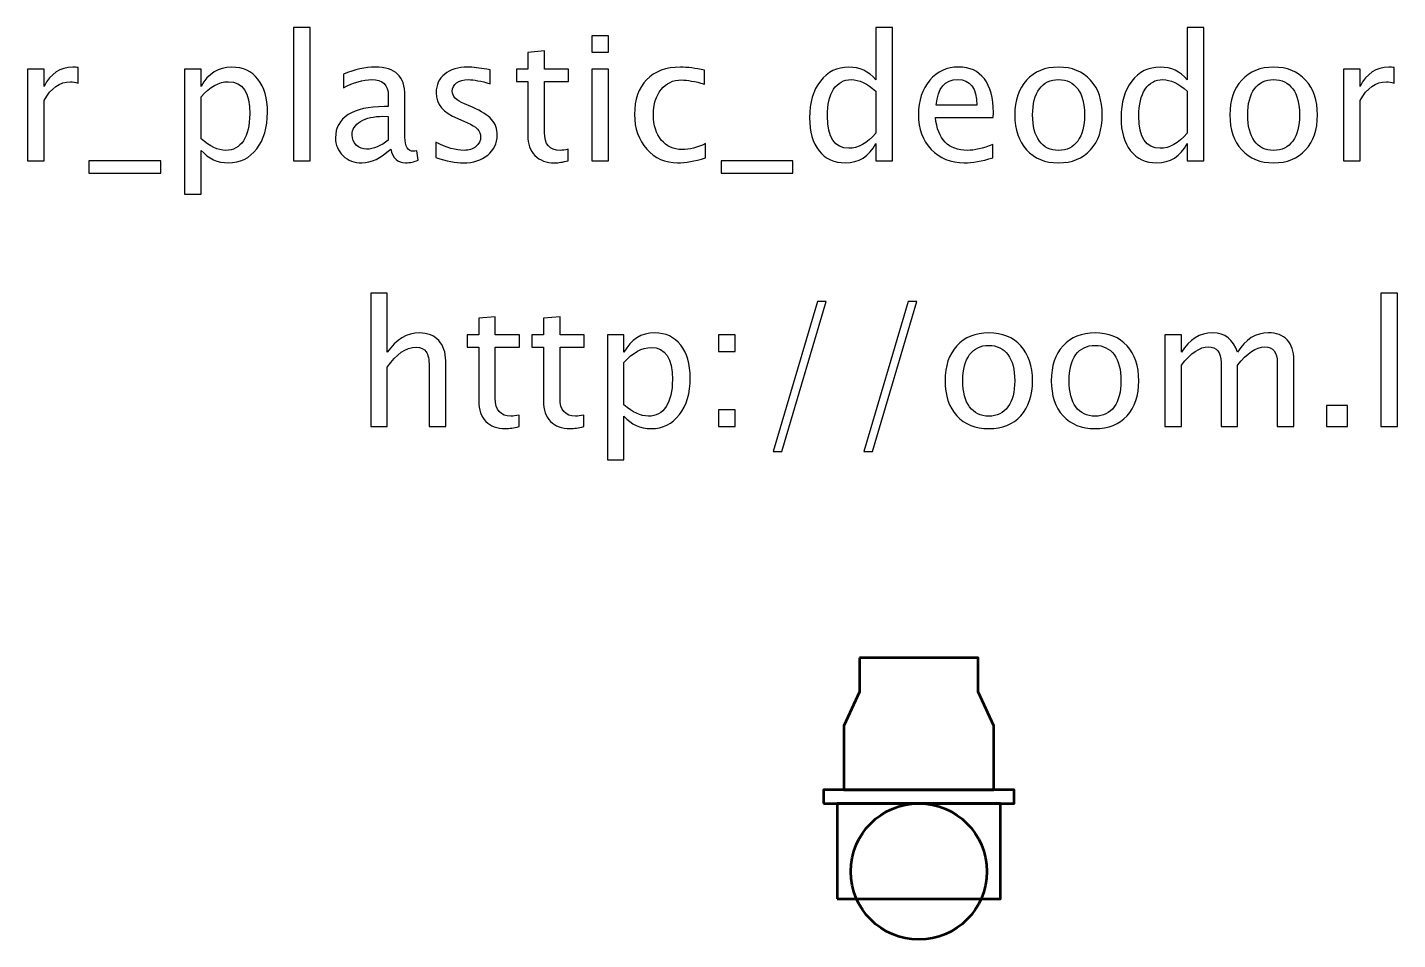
# Model space of a CAD drawing. Header units: centimetres. Extents: x -26.9 to 37.3, y -43.5 to 43.3.
# Drawn here: x 17.45 to 27.52, y 29.5 to 36.2 of the extents above; entities that cross this region are included whole.
import ezdxf

# ---------------------------------------------------------------- set-up
doc = ezdxf.new("R2010")
doc.units = ezdxf.units.CM
doc.header["$MEASUREMENT"] = 0
doc.layers.add('Layer 1', color=7, linetype='Continuous')

msp = doc.modelspace()

# ---------------------------------------------------------------- linework, layer by layer
at = {"layer": 'Layer 1', "lineweight": 53}
for points in [[(23.29995, 30.5), (24.69995, 30.5), (24.69995, 30.6), (23.29995, 30.6), (23.29995, 30.5)], [(23.39996, 29.8), (24.59996, 29.8), (24.59996, 30.5), (23.39996, 30.5), (23.39996, 29.8)]]:
    msp.add_lwpolyline(points, close=True, dxfattribs=at)
msp.add_ellipse((24, 30), major_axis=(0, 0.5), ratio=0.99992, dxfattribs=at)
at = {"layer": 'Layer 1'}
for points, knots in [([(19.4079, 35.21887), (19.4079, 35.21887), (19.4079, 36.19804), (19.4079, 36.19804), (19.4079, 36.19804), (19.4079, 36.19804), (19.52982, 36.19804), (19.52982, 36.19804), (19.52982, 36.19804), (19.52982, 36.19804), (19.52982, 35.21887), (19.52982, 35.21887), (19.52982, 35.21887), (19.52982, 35.21887), (19.4079, 35.21887), (19.4079, 35.21887)], [0, 0, 0, 0, 0.2, 0.2, 0.2, 0.2, 0.4, 0.4, 0.4, 0.4, 0.6, 0.6, 0.6, 0.6, 1, 1, 1, 1]), ([(21.59865, 36.01516), (21.59865, 36.01516), (21.59865, 36.13708), (21.59865, 36.13708), (21.59865, 36.13708), (21.59865, 36.13708), (21.72057, 36.13708), (21.72057, 36.13708), (21.72057, 36.13708), (21.72057, 36.13708), (21.72057, 36.01516), (21.72057, 36.01516), (21.72057, 36.01516), (21.72057, 36.01516), (21.59865, 36.01516), (21.59865, 36.01516)], [0, 0, 0, 0, 0.2, 0.2, 0.2, 0.2, 0.4, 0.4, 0.4, 0.4, 0.6, 0.6, 0.6, 0.6, 1, 1, 1, 1]), ([(23.6842, 35.21887), (23.6842, 35.21887), (23.6842, 35.34524), (23.6842, 35.34524), (23.6842, 35.34524), (23.63446, 35.25083), (23.55953, 35.20363), (23.45941, 35.20363), (23.45941, 35.20363), (23.37813, 35.20363), (23.31421, 35.23305), (23.26764, 35.29211), (23.26764, 35.29211), (23.22107, 35.35116), (23.19779, 35.43181), (23.19779, 35.53404), (23.19779, 35.53404), (23.19779, 35.6458), (23.22425, 35.73576), (23.27695, 35.80392), (23.27695, 35.80392), (23.32987, 35.87186), (23.3993, 35.90594), (23.48545, 35.90594), (23.48545, 35.90594), (23.56524, 35.90594), (23.63171, 35.87546), (23.6842, 35.81429), (23.6842, 35.81429), (23.6842, 35.81429), (23.6842, 36.19804), (23.6842, 36.19804), (23.6842, 36.19804), (23.6842, 36.19804), (23.80612, 36.19804), (23.80612, 36.19804), (23.80612, 36.19804), (23.80612, 36.19804), (23.80612, 35.21887), (23.80612, 35.21887), (23.80612, 35.21887), (23.80612, 35.21887), (23.6842, 35.21887), (23.6842, 35.21887)], [0, 0, 0, 0, 0.08333333, 0.08333333, 0.08333333, 0.08333333, 0.16666667, 0.16666667, 0.16666667, 0.16666667, 0.25, 0.25, 0.25, 0.25, 0.33333333, 0.33333333, 0.33333333, 0.33333333, 0.41666667, 0.41666667, 0.41666667, 0.41666667, 0.5, 0.5, 0.5, 0.5, 0.58333333, 0.58333333, 0.58333333, 0.58333333, 0.66666667, 0.66666667, 0.66666667, 0.66666667, 0.75, 0.75, 0.75, 0.75, 0.83333333, 0.83333333, 0.83333333, 0.83333333, 1, 1, 1, 1]), ([(25.97125, 35.21887), (25.97125, 35.21887), (25.97125, 35.34524), (25.97125, 35.34524), (25.97125, 35.34524), (25.92151, 35.25083), (25.84658, 35.20363), (25.74646, 35.20363), (25.74646, 35.20363), (25.66518, 35.20363), (25.60126, 35.23305), (25.55469, 35.29211), (25.55469, 35.29211), (25.50812, 35.35116), (25.48484, 35.43181), (25.48484, 35.53404), (25.48484, 35.53404), (25.48484, 35.6458), (25.5113, 35.73576), (25.564, 35.80392), (25.564, 35.80392), (25.61692, 35.87186), (25.68635, 35.90594), (25.7725, 35.90594), (25.7725, 35.90594), (25.85229, 35.90594), (25.91876, 35.87546), (25.97125, 35.81429), (25.97125, 35.81429), (25.97125, 35.81429), (25.97125, 36.19804), (25.97125, 36.19804), (25.97125, 36.19804), (25.97125, 36.19804), (26.09317, 36.19804), (26.09317, 36.19804), (26.09317, 36.19804), (26.09317, 36.19804), (26.09317, 35.21887), (26.09317, 35.21887), (26.09317, 35.21887), (26.09317, 35.21887), (25.97125, 35.21887), (25.97125, 35.21887)], [0, 0, 0, 0, 0.08333333, 0.08333333, 0.08333333, 0.08333333, 0.16666667, 0.16666667, 0.16666667, 0.16666667, 0.25, 0.25, 0.25, 0.25, 0.33333333, 0.33333333, 0.33333333, 0.33333333, 0.41666667, 0.41666667, 0.41666667, 0.41666667, 0.5, 0.5, 0.5, 0.5, 0.58333333, 0.58333333, 0.58333333, 0.58333333, 0.66666667, 0.66666667, 0.66666667, 0.66666667, 0.75, 0.75, 0.75, 0.75, 0.83333333, 0.83333333, 0.83333333, 0.83333333, 1, 1, 1, 1]), ([(21.42466, 35.21908), (21.38698, 35.20871), (21.35418, 35.20363), (21.32645, 35.20363), (21.32645, 35.20363), (21.26422, 35.20363), (21.21575, 35.22141), (21.18103, 35.25697), (21.18103, 35.25697), (21.14611, 35.29253), (21.12875, 35.34185), (21.12875, 35.40514), (21.12875, 35.40514), (21.12875, 35.40514), (21.12875, 35.80053), (21.12875, 35.80053), (21.12875, 35.80053), (21.12875, 35.80053), (21.04451, 35.80053), (21.04451, 35.80053), (21.04451, 35.80053), (21.04451, 35.80053), (21.04451, 35.89197), (21.04451, 35.89197), (21.04451, 35.89197), (21.04451, 35.89197), (21.12875, 35.89197), (21.12875, 35.89197), (21.12875, 35.89197), (21.12875, 35.89197), (21.12875, 36.01368), (21.12875, 36.01368), (21.12875, 36.01368), (21.12875, 36.01368), (21.25067, 36.02532), (21.25067, 36.02532), (21.25067, 36.02532), (21.25067, 36.02532), (21.25067, 35.89197), (21.25067, 35.89197), (21.25067, 35.89197), (21.25067, 35.89197), (21.4272, 35.89197), (21.4272, 35.89197), (21.4272, 35.89197), (21.4272, 35.89197), (21.4272, 35.80053), (21.4272, 35.80053), (21.4272, 35.80053), (21.4272, 35.80053), (21.25067, 35.80053), (21.25067, 35.80053), (21.25067, 35.80053), (21.25067, 35.80053), (21.25067, 35.42715), (21.25067, 35.42715), (21.25067, 35.42715), (21.25067, 35.3391), (21.28898, 35.29507), (21.36539, 35.29507), (21.36539, 35.29507), (21.38169, 35.29507), (21.40138, 35.29782), (21.42466, 35.30311), (21.42466, 35.30311), (21.42466, 35.30311), (21.42466, 35.21908), (21.42466, 35.21908)], [0, 0, 0, 0, 0.05555556, 0.05555556, 0.05555556, 0.05555556, 0.11111111, 0.11111111, 0.11111111, 0.11111111, 0.16666667, 0.16666667, 0.16666667, 0.16666667, 0.22222222, 0.22222222, 0.22222222, 0.22222222, 0.27777778, 0.27777778, 0.27777778, 0.27777778, 0.33333333, 0.33333333, 0.33333333, 0.33333333, 0.38888889, 0.38888889, 0.38888889, 0.38888889, 0.44444444, 0.44444444, 0.44444444, 0.44444444, 0.5, 0.5, 0.5, 0.5, 0.55555556, 0.55555556, 0.55555556, 0.55555556, 0.61111111, 0.61111111, 0.61111111, 0.61111111, 0.66666667, 0.66666667, 0.66666667, 0.66666667, 0.72222222, 0.72222222, 0.72222222, 0.72222222, 0.77777778, 0.77777778, 0.77777778, 0.77777778, 0.83333333, 0.83333333, 0.83333333, 0.83333333, 0.88888889, 0.88888889, 0.88888889, 0.88888889, 1, 1, 1, 1]), ([(17.45401, 35.21887), (17.45401, 35.21887), (17.45401, 35.89197), (17.45401, 35.89197), (17.45401, 35.89197), (17.45401, 35.89197), (17.57593, 35.89197), (17.57593, 35.89197), (17.57593, 35.89197), (17.57593, 35.89197), (17.57593, 35.76476), (17.57593, 35.76476), (17.57593, 35.76476), (17.6244, 35.85895), (17.69468, 35.90594), (17.78696, 35.90594), (17.78696, 35.90594), (17.79945, 35.90594), (17.81257, 35.90488), (17.82612, 35.90277), (17.82612, 35.90277), (17.82612, 35.90277), (17.82612, 35.78868), (17.82612, 35.78868), (17.82612, 35.78868), (17.80495, 35.79566), (17.78633, 35.79926), (17.77024, 35.79926), (17.77024, 35.79926), (17.69277, 35.79926), (17.628, 35.75354), (17.57593, 35.66189), (17.57593, 35.66189), (17.57593, 35.66189), (17.57593, 35.21887), (17.57593, 35.21887), (17.57593, 35.21887), (17.57593, 35.21887), (17.45401, 35.21887), (17.45401, 35.21887)], [0, 0, 0, 0, 0.09090909, 0.09090909, 0.09090909, 0.09090909, 0.18181818, 0.18181818, 0.18181818, 0.18181818, 0.27272727, 0.27272727, 0.27272727, 0.27272727, 0.36363636, 0.36363636, 0.36363636, 0.36363636, 0.45454545, 0.45454545, 0.45454545, 0.45454545, 0.54545455, 0.54545455, 0.54545455, 0.54545455, 0.63636364, 0.63636364, 0.63636364, 0.63636364, 0.72727273, 0.72727273, 0.72727273, 0.72727273, 0.81818182, 0.81818182, 0.81818182, 0.81818182, 1, 1, 1, 1]), ([(18.60865, 34.97376), (18.60865, 34.97376), (18.60865, 35.89197), (18.60865, 35.89197), (18.60865, 35.89197), (18.60865, 35.89197), (18.73057, 35.89197), (18.73057, 35.89197), (18.73057, 35.89197), (18.73057, 35.89197), (18.73057, 35.76476), (18.73057, 35.76476), (18.73057, 35.76476), (18.78052, 35.85895), (18.85567, 35.90594), (18.95578, 35.90594), (18.95578, 35.90594), (19.03685, 35.90594), (19.10056, 35.87652), (19.14713, 35.81746), (19.14713, 35.81746), (19.1937, 35.75841), (19.21698, 35.67776), (19.21698, 35.57553), (19.21698, 35.57553), (19.21698, 35.46419), (19.19052, 35.37423), (19.13782, 35.30608), (19.13782, 35.30608), (19.08511, 35.23771), (19.01569, 35.20363), (18.92975, 35.20363), (18.92975, 35.20363), (18.84995, 35.20363), (18.78349, 35.23411), (18.73057, 35.29528), (18.73057, 35.29528), (18.73057, 35.29528), (18.73057, 34.97376), (18.73057, 34.97376), (18.73057, 34.97376), (18.73057, 34.97376), (18.60865, 34.97376), (18.60865, 34.97376)], [0, 0, 0, 0, 0.08333333, 0.08333333, 0.08333333, 0.08333333, 0.16666667, 0.16666667, 0.16666667, 0.16666667, 0.25, 0.25, 0.25, 0.25, 0.33333333, 0.33333333, 0.33333333, 0.33333333, 0.41666667, 0.41666667, 0.41666667, 0.41666667, 0.5, 0.5, 0.5, 0.5, 0.58333333, 0.58333333, 0.58333333, 0.58333333, 0.66666667, 0.66666667, 0.66666667, 0.66666667, 0.75, 0.75, 0.75, 0.75, 0.83333333, 0.83333333, 0.83333333, 0.83333333, 1, 1, 1, 1]), ([(20.12185, 35.3046), (20.04862, 35.23729), (19.97813, 35.20363), (19.9104, 35.20363), (19.9104, 35.20363), (19.85473, 35.20363), (19.80837, 35.22099), (19.77176, 35.25591), (19.77176, 35.25591), (19.73493, 35.29084), (19.71651, 35.33486), (19.71651, 35.38799), (19.71651, 35.38799), (19.71651, 35.46144), (19.74741, 35.51796), (19.80922, 35.55733), (19.80922, 35.55733), (19.87103, 35.5967), (19.95972, 35.61638), (20.07529, 35.61638), (20.07529, 35.61638), (20.07529, 35.61638), (20.10386, 35.61638), (20.10386, 35.61638), (20.10386, 35.61638), (20.10386, 35.61638), (20.10386, 35.69745), (20.10386, 35.69745), (20.10386, 35.69745), (20.10386, 35.77555), (20.06322, 35.8145), (19.98173, 35.8145), (19.98173, 35.8145), (19.91865, 35.8145), (19.84965, 35.7946), (19.77493, 35.75481), (19.77493, 35.75481), (19.77493, 35.75481), (19.77493, 35.85514), (19.77493, 35.85514), (19.77493, 35.85514), (19.85706, 35.88901), (19.93453, 35.90594), (20.00713, 35.90594), (20.00713, 35.90594), (20.08185, 35.90594), (20.13709, 35.88901), (20.17244, 35.85493), (20.17244, 35.85493), (20.208, 35.82085), (20.22578, 35.76836), (20.22578, 35.69745), (20.22578, 35.69745), (20.22578, 35.69745), (20.22578, 35.39328), (20.22578, 35.39328), (20.22578, 35.39328), (20.22578, 35.32365), (20.24716, 35.28872), (20.29013, 35.28872), (20.29013, 35.28872), (20.29542, 35.28872), (20.30325, 35.28957), (20.31362, 35.29126), (20.31362, 35.29126), (20.31362, 35.29126), (20.3223, 35.22353), (20.3223, 35.22353), (20.3223, 35.22353), (20.29457, 35.21019), (20.26409, 35.20363), (20.23065, 35.20363), (20.23065, 35.20363), (20.17371, 35.20363), (20.13752, 35.23729), (20.12185, 35.3046)], [0, 0, 0, 0, 0.05, 0.05, 0.05, 0.05, 0.1, 0.1, 0.1, 0.1, 0.15, 0.15, 0.15, 0.15, 0.2, 0.2, 0.2, 0.2, 0.25, 0.25, 0.25, 0.25, 0.3, 0.3, 0.3, 0.3, 0.35, 0.35, 0.35, 0.35, 0.4, 0.4, 0.4, 0.4, 0.45, 0.45, 0.45, 0.45, 0.5, 0.5, 0.5, 0.5, 0.55, 0.55, 0.55, 0.55, 0.6, 0.6, 0.6, 0.6, 0.65, 0.65, 0.65, 0.65, 0.7, 0.7, 0.7, 0.7, 0.75, 0.75, 0.75, 0.75, 0.8, 0.8, 0.8, 0.8, 0.85, 0.85, 0.85, 0.85, 0.9, 0.9, 0.9, 0.9, 1, 1, 1, 1]), ([(20.45205, 35.243), (20.45205, 35.243), (20.45205, 35.35476), (20.45205, 35.35476), (20.45205, 35.35476), (20.53185, 35.31497), (20.60106, 35.29507), (20.66012, 35.29507), (20.66012, 35.29507), (20.69526, 35.29507), (20.72447, 35.3046), (20.74754, 35.32365), (20.74754, 35.32365), (20.77061, 35.34248), (20.78225, 35.36619), (20.78225, 35.39477), (20.78225, 35.39477), (20.78225, 35.43646), (20.74987, 35.47097), (20.6851, 35.49827), (20.6851, 35.49827), (20.6851, 35.49827), (20.61376, 35.52854), (20.61376, 35.52854), (20.61376, 35.52854), (20.50857, 35.57214), (20.45586, 35.63522), (20.45586, 35.71713), (20.45586, 35.71713), (20.45586, 35.77577), (20.4766, 35.82191), (20.51809, 35.85556), (20.51809, 35.85556), (20.55958, 35.88922), (20.61652, 35.90594), (20.68869, 35.90594), (20.68869, 35.90594), (20.72616, 35.90594), (20.77273, 35.90086), (20.82797, 35.89049), (20.82797, 35.89049), (20.82797, 35.89049), (20.85337, 35.88562), (20.85337, 35.88562), (20.85337, 35.88562), (20.85337, 35.88562), (20.85337, 35.78402), (20.85337, 35.78402), (20.85337, 35.78402), (20.78543, 35.80434), (20.73124, 35.8145), (20.69081, 35.8145), (20.69081, 35.8145), (20.65525, 35.8145), (20.6271, 35.80667), (20.60572, 35.79122), (20.60572, 35.79122), (20.58455, 35.77577), (20.57397, 35.75502), (20.57397, 35.72899), (20.57397, 35.72899), (20.57397, 35.69237), (20.6036, 35.66125), (20.66308, 35.63607), (20.66308, 35.63607), (20.66308, 35.63607), (20.72171, 35.6113), (20.72171, 35.6113), (20.72171, 35.6113), (20.78818, 35.58336), (20.83517, 35.55373), (20.86268, 35.52261), (20.86268, 35.52261), (20.89041, 35.4915), (20.90417, 35.45255), (20.90417, 35.40598), (20.90417, 35.40598), (20.90417, 35.34693), (20.88089, 35.29846), (20.83411, 35.26057), (20.83411, 35.26057), (20.78754, 35.22268), (20.72785, 35.20363), (20.65525, 35.20363), (20.65525, 35.20363), (20.59937, 35.20363), (20.53185, 35.21675), (20.45205, 35.243)], [0, 0, 0, 0, 0.04347826, 0.04347826, 0.04347826, 0.04347826, 0.08695652, 0.08695652, 0.08695652, 0.08695652, 0.13043478, 0.13043478, 0.13043478, 0.13043478, 0.17391304, 0.17391304, 0.17391304, 0.17391304, 0.2173913, 0.2173913, 0.2173913, 0.2173913, 0.26086957, 0.26086957, 0.26086957, 0.26086957, 0.30434783, 0.30434783, 0.30434783, 0.30434783, 0.34782609, 0.34782609, 0.34782609, 0.34782609, 0.39130435, 0.39130435, 0.39130435, 0.39130435, 0.43478261, 0.43478261, 0.43478261, 0.43478261, 0.47826087, 0.47826087, 0.47826087, 0.47826087, 0.52173913, 0.52173913, 0.52173913, 0.52173913, 0.56521739, 0.56521739, 0.56521739, 0.56521739, 0.60869565, 0.60869565, 0.60869565, 0.60869565, 0.65217391, 0.65217391, 0.65217391, 0.65217391, 0.69565217, 0.69565217, 0.69565217, 0.69565217, 0.73913043, 0.73913043, 0.73913043, 0.73913043, 0.7826087, 0.7826087, 0.7826087, 0.7826087, 0.82608696, 0.82608696, 0.82608696, 0.82608696, 0.86956522, 0.86956522, 0.86956522, 0.86956522, 0.91304348, 0.91304348, 0.91304348, 0.91304348, 1, 1, 1, 1]), ([(21.59865, 35.21887), (21.59865, 35.21887), (21.59865, 35.89197), (21.59865, 35.89197), (21.59865, 35.89197), (21.59865, 35.89197), (21.72057, 35.89197), (21.72057, 35.89197), (21.72057, 35.89197), (21.72057, 35.89197), (21.72057, 35.21887), (21.72057, 35.21887), (21.72057, 35.21887), (21.72057, 35.21887), (21.59865, 35.21887), (21.59865, 35.21887)], [0, 0, 0, 0, 0.2, 0.2, 0.2, 0.2, 0.4, 0.4, 0.4, 0.4, 0.6, 0.6, 0.6, 0.6, 1, 1, 1, 1]), ([(22.43304, 35.23919), (22.35409, 35.21548), (22.28593, 35.20363), (22.22857, 35.20363), (22.22857, 35.20363), (22.13755, 35.20363), (22.0622, 35.23729), (22.0023, 35.30438), (22.0023, 35.30438), (21.9424, 35.37169), (21.91234, 35.45657), (21.91234, 35.55881), (21.91234, 35.55881), (21.91234, 35.66803), (21.94197, 35.75333), (22.00124, 35.81429), (22.00124, 35.81429), (22.06051, 35.87546), (22.14327, 35.90594), (22.24953, 35.90594), (22.24953, 35.90594), (22.30181, 35.90594), (22.36065, 35.89874), (22.42542, 35.88435), (22.42542, 35.88435), (22.42542, 35.88435), (22.42542, 35.78148), (22.42542, 35.78148), (22.42542, 35.78148), (22.35663, 35.8018), (22.30054, 35.81196), (22.25736, 35.81196), (22.25736, 35.81196), (22.1947, 35.81196), (22.14454, 35.78847), (22.10707, 35.74169), (22.10707, 35.74169), (22.06961, 35.69491), (22.05077, 35.63247), (22.05077, 35.55457), (22.05077, 35.55457), (22.05077, 35.47901), (22.07024, 35.41805), (22.10898, 35.37127), (22.10898, 35.37127), (22.14771, 35.3247), (22.1983, 35.30142), (22.26117, 35.30142), (22.26117, 35.30142), (22.31684, 35.30142), (22.37399, 35.31581), (22.43304, 35.3446), (22.43304, 35.3446), (22.43304, 35.3446), (22.43304, 35.23919), (22.43304, 35.23919)], [0, 0, 0, 0, 0.06666667, 0.06666667, 0.06666667, 0.06666667, 0.13333333, 0.13333333, 0.13333333, 0.13333333, 0.2, 0.2, 0.2, 0.2, 0.26666667, 0.26666667, 0.26666667, 0.26666667, 0.33333333, 0.33333333, 0.33333333, 0.33333333, 0.4, 0.4, 0.4, 0.4, 0.46666667, 0.46666667, 0.46666667, 0.46666667, 0.53333333, 0.53333333, 0.53333333, 0.53333333, 0.6, 0.6, 0.6, 0.6, 0.66666667, 0.66666667, 0.66666667, 0.66666667, 0.73333333, 0.73333333, 0.73333333, 0.73333333, 0.8, 0.8, 0.8, 0.8, 0.86666667, 0.86666667, 0.86666667, 0.86666667, 1, 1, 1, 1]), ([(24.54441, 35.24046), (24.4625, 35.21591), (24.39243, 35.20363), (24.33401, 35.20363), (24.33401, 35.20363), (24.23432, 35.20363), (24.15325, 35.23665), (24.09081, 35.30248), (24.09081, 35.30248), (24.02837, 35.36831), (23.99704, 35.45361), (23.99704, 35.5586), (23.99704, 35.5586), (23.99704, 35.66041), (24.02456, 35.74402), (24.0798, 35.80942), (24.0798, 35.80942), (24.13505, 35.87461), (24.20574, 35.90721), (24.29189, 35.90721), (24.29189, 35.90721), (24.37338, 35.90721), (24.43646, 35.87821), (24.48091, 35.82022), (24.48091, 35.82022), (24.52536, 35.76222), (24.54759, 35.68009), (24.54759, 35.57362), (24.54759, 35.57362), (24.54759, 35.57362), (24.54695, 35.53637), (24.54695, 35.53637), (24.54695, 35.53637), (24.54695, 35.53637), (24.1215, 35.53637), (24.1215, 35.53637), (24.1215, 35.53637), (24.13928, 35.3755), (24.21781, 35.29507), (24.35687, 35.29507), (24.35687, 35.29507), (24.40789, 35.29507), (24.47033, 35.30946), (24.54441, 35.33825), (24.54441, 35.33825), (24.54441, 35.33825), (24.54441, 35.24046), (24.54441, 35.24046)], [0, 0, 0, 0, 0.07692308, 0.07692308, 0.07692308, 0.07692308, 0.15384615, 0.15384615, 0.15384615, 0.15384615, 0.23076923, 0.23076923, 0.23076923, 0.23076923, 0.30769231, 0.30769231, 0.30769231, 0.30769231, 0.38461538, 0.38461538, 0.38461538, 0.38461538, 0.46153846, 0.46153846, 0.46153846, 0.46153846, 0.53846154, 0.53846154, 0.53846154, 0.53846154, 0.61538462, 0.61538462, 0.61538462, 0.61538462, 0.69230769, 0.69230769, 0.69230769, 0.69230769, 0.76923077, 0.76923077, 0.76923077, 0.76923077, 0.84615385, 0.84615385, 0.84615385, 0.84615385, 1, 1, 1, 1]), ([(25.02595, 35.20363), (24.9271, 35.20363), (24.84879, 35.23517), (24.79121, 35.29825), (24.79121, 35.29825), (24.73343, 35.36132), (24.70464, 35.44705), (24.70464, 35.55521), (24.70464, 35.55521), (24.70464, 35.66316), (24.73343, 35.74867), (24.79121, 35.81154), (24.79121, 35.81154), (24.84879, 35.8744), (24.9271, 35.90594), (25.02595, 35.90594), (25.02595, 35.90594), (25.1248, 35.90594), (25.20312, 35.8744), (25.26069, 35.81154), (25.26069, 35.81154), (25.31847, 35.74867), (25.34726, 35.66316), (25.34726, 35.55521), (25.34726, 35.55521), (25.34726, 35.44705), (25.31847, 35.36132), (25.26069, 35.29825), (25.26069, 35.29825), (25.20312, 35.23517), (25.1248, 35.20363), (25.02595, 35.20363)], [0, 0, 0, 0, 0.11111111, 0.11111111, 0.11111111, 0.11111111, 0.22222222, 0.22222222, 0.22222222, 0.22222222, 0.33333333, 0.33333333, 0.33333333, 0.33333333, 0.44444444, 0.44444444, 0.44444444, 0.44444444, 0.55555556, 0.55555556, 0.55555556, 0.55555556, 0.66666667, 0.66666667, 0.66666667, 0.66666667, 0.77777778, 0.77777778, 0.77777778, 0.77777778, 1, 1, 1, 1]), ([(26.6054, 35.20363), (26.50655, 35.20363), (26.42824, 35.23517), (26.37066, 35.29825), (26.37066, 35.29825), (26.31288, 35.36132), (26.28409, 35.44705), (26.28409, 35.55521), (26.28409, 35.55521), (26.28409, 35.66316), (26.31288, 35.74867), (26.37066, 35.81154), (26.37066, 35.81154), (26.42824, 35.8744), (26.50655, 35.90594), (26.6054, 35.90594), (26.6054, 35.90594), (26.70425, 35.90594), (26.78257, 35.8744), (26.84014, 35.81154), (26.84014, 35.81154), (26.89792, 35.74867), (26.92671, 35.66316), (26.92671, 35.55521), (26.92671, 35.55521), (26.92671, 35.44705), (26.89792, 35.36132), (26.84014, 35.29825), (26.84014, 35.29825), (26.78257, 35.23517), (26.70425, 35.20363), (26.6054, 35.20363)], [0, 0, 0, 0, 0.11111111, 0.11111111, 0.11111111, 0.11111111, 0.22222222, 0.22222222, 0.22222222, 0.22222222, 0.33333333, 0.33333333, 0.33333333, 0.33333333, 0.44444444, 0.44444444, 0.44444444, 0.44444444, 0.55555556, 0.55555556, 0.55555556, 0.55555556, 0.66666667, 0.66666667, 0.66666667, 0.66666667, 0.77777778, 0.77777778, 0.77777778, 0.77777778, 1, 1, 1, 1]), ([(27.11763, 35.21887), (27.11763, 35.21887), (27.11763, 35.89197), (27.11763, 35.89197), (27.11763, 35.89197), (27.11763, 35.89197), (27.23955, 35.89197), (27.23955, 35.89197), (27.23955, 35.89197), (27.23955, 35.89197), (27.23955, 35.76476), (27.23955, 35.76476), (27.23955, 35.76476), (27.28802, 35.85895), (27.3583, 35.90594), (27.45058, 35.90594), (27.45058, 35.90594), (27.46307, 35.90594), (27.47619, 35.90488), (27.48974, 35.90277), (27.48974, 35.90277), (27.48974, 35.90277), (27.48974, 35.78868), (27.48974, 35.78868), (27.48974, 35.78868), (27.46857, 35.79566), (27.44995, 35.79926), (27.43386, 35.79926), (27.43386, 35.79926), (27.35639, 35.79926), (27.29162, 35.75354), (27.23955, 35.66189), (27.23955, 35.66189), (27.23955, 35.66189), (27.23955, 35.21887), (27.23955, 35.21887), (27.23955, 35.21887), (27.23955, 35.21887), (27.11763, 35.21887), (27.11763, 35.21887)], [0, 0, 0, 0, 0.09090909, 0.09090909, 0.09090909, 0.09090909, 0.18181818, 0.18181818, 0.18181818, 0.18181818, 0.27272727, 0.27272727, 0.27272727, 0.27272727, 0.36363636, 0.36363636, 0.36363636, 0.36363636, 0.45454545, 0.45454545, 0.45454545, 0.45454545, 0.54545455, 0.54545455, 0.54545455, 0.54545455, 0.63636364, 0.63636364, 0.63636364, 0.63636364, 0.72727273, 0.72727273, 0.72727273, 0.72727273, 0.81818182, 0.81818182, 0.81818182, 0.81818182, 1, 1, 1, 1]), ([(18.73057, 35.37931), (18.79344, 35.32322), (18.85334, 35.29507), (18.91028, 35.29507), (18.91028, 35.29507), (18.96637, 35.29507), (19.00976, 35.31857), (19.04024, 35.36534), (19.04024, 35.36534), (19.07093, 35.41212), (19.08617, 35.47795), (19.08617, 35.56304), (19.08617, 35.56304), (19.08617, 35.72052), (19.0341, 35.79926), (18.92996, 35.79926), (18.92996, 35.79926), (18.8618, 35.79926), (18.79534, 35.76243), (18.73057, 35.68856), (18.73057, 35.68856), (18.73057, 35.68856), (18.73057, 35.37931), (18.73057, 35.37931)], [0, 0, 0, 0, 0.14285714, 0.14285714, 0.14285714, 0.14285714, 0.28571429, 0.28571429, 0.28571429, 0.28571429, 0.42857143, 0.42857143, 0.42857143, 0.42857143, 0.57142857, 0.57142857, 0.57142857, 0.57142857, 0.71428571, 0.71428571, 0.71428571, 0.71428571, 1, 1, 1, 1]), ([(23.6842, 35.73089), (23.62091, 35.78656), (23.56101, 35.8145), (23.50428, 35.8145), (23.50428, 35.8145), (23.4484, 35.8145), (23.40522, 35.79122), (23.37453, 35.74444), (23.37453, 35.74444), (23.34384, 35.69787), (23.3286, 35.63183), (23.3286, 35.54632), (23.3286, 35.54632), (23.3286, 35.38905), (23.38067, 35.31031), (23.48502, 35.31031), (23.48502, 35.31031), (23.55276, 35.31031), (23.61922, 35.34735), (23.6842, 35.42122), (23.6842, 35.42122), (23.6842, 35.42122), (23.6842, 35.73089), (23.6842, 35.73089)], [0, 0, 0, 0, 0.14285714, 0.14285714, 0.14285714, 0.14285714, 0.28571429, 0.28571429, 0.28571429, 0.28571429, 0.42857143, 0.42857143, 0.42857143, 0.42857143, 0.57142857, 0.57142857, 0.57142857, 0.57142857, 0.71428571, 0.71428571, 0.71428571, 0.71428571, 1, 1, 1, 1]), ([(24.12785, 35.62781), (24.12785, 35.62781), (24.42503, 35.62781), (24.42503, 35.62781), (24.42503, 35.62781), (24.42503, 35.75312), (24.37825, 35.81577), (24.28491, 35.81577), (24.28491, 35.81577), (24.19093, 35.81577), (24.13865, 35.75312), (24.12785, 35.62781)], [0, 0, 0, 0, 0.25, 0.25, 0.25, 0.25, 0.5, 0.5, 0.5, 0.5, 1, 1, 1, 1]), ([(25.02574, 35.29507), (25.08606, 35.29507), (25.13305, 35.31772), (25.1665, 35.36323), (25.1665, 35.36323), (25.19973, 35.40852), (25.21645, 35.47266), (25.21645, 35.55521), (25.21645, 35.55521), (25.21645, 35.63755), (25.19973, 35.70147), (25.1665, 35.74677), (25.1665, 35.74677), (25.13305, 35.79185), (25.08606, 35.8145), (25.02574, 35.8145), (25.02574, 35.8145), (24.9652, 35.8145), (24.91821, 35.79185), (24.88519, 35.74677), (24.88519, 35.74677), (24.85196, 35.70147), (24.83545, 35.63755), (24.83545, 35.55521), (24.83545, 35.55521), (24.83545, 35.47266), (24.85196, 35.40852), (24.88519, 35.36323), (24.88519, 35.36323), (24.91821, 35.31772), (24.9652, 35.29507), (25.02574, 35.29507)], [0, 0, 0, 0, 0.11111111, 0.11111111, 0.11111111, 0.11111111, 0.22222222, 0.22222222, 0.22222222, 0.22222222, 0.33333333, 0.33333333, 0.33333333, 0.33333333, 0.44444444, 0.44444444, 0.44444444, 0.44444444, 0.55555556, 0.55555556, 0.55555556, 0.55555556, 0.66666667, 0.66666667, 0.66666667, 0.66666667, 0.77777778, 0.77777778, 0.77777778, 0.77777778, 1, 1, 1, 1]), ([(25.97125, 35.73089), (25.90796, 35.78656), (25.84806, 35.8145), (25.79133, 35.8145), (25.79133, 35.8145), (25.73545, 35.8145), (25.69227, 35.79122), (25.66158, 35.74444), (25.66158, 35.74444), (25.63089, 35.69787), (25.61565, 35.63183), (25.61565, 35.54632), (25.61565, 35.54632), (25.61565, 35.38905), (25.66772, 35.31031), (25.77207, 35.31031), (25.77207, 35.31031), (25.83981, 35.31031), (25.90627, 35.34735), (25.97125, 35.42122), (25.97125, 35.42122), (25.97125, 35.42122), (25.97125, 35.73089), (25.97125, 35.73089)], [0, 0, 0, 0, 0.14285714, 0.14285714, 0.14285714, 0.14285714, 0.28571429, 0.28571429, 0.28571429, 0.28571429, 0.42857143, 0.42857143, 0.42857143, 0.42857143, 0.57142857, 0.57142857, 0.57142857, 0.57142857, 0.71428571, 0.71428571, 0.71428571, 0.71428571, 1, 1, 1, 1]), ([(26.60519, 35.29507), (26.66551, 35.29507), (26.7125, 35.31772), (26.74595, 35.36323), (26.74595, 35.36323), (26.77918, 35.40852), (26.7959, 35.47266), (26.7959, 35.55521), (26.7959, 35.55521), (26.7959, 35.63755), (26.77918, 35.70147), (26.74595, 35.74677), (26.74595, 35.74677), (26.7125, 35.79185), (26.66551, 35.8145), (26.60519, 35.8145), (26.60519, 35.8145), (26.54465, 35.8145), (26.49766, 35.79185), (26.46464, 35.74677), (26.46464, 35.74677), (26.43141, 35.70147), (26.4149, 35.63755), (26.4149, 35.55521), (26.4149, 35.55521), (26.4149, 35.47266), (26.43141, 35.40852), (26.46464, 35.36323), (26.46464, 35.36323), (26.49766, 35.31772), (26.54465, 35.29507), (26.60519, 35.29507)], [0, 0, 0, 0, 0.11111111, 0.11111111, 0.11111111, 0.11111111, 0.22222222, 0.22222222, 0.22222222, 0.22222222, 0.33333333, 0.33333333, 0.33333333, 0.33333333, 0.44444444, 0.44444444, 0.44444444, 0.44444444, 0.55555556, 0.55555556, 0.55555556, 0.55555556, 0.66666667, 0.66666667, 0.66666667, 0.66666667, 0.77777778, 0.77777778, 0.77777778, 0.77777778, 1, 1, 1, 1]), ([(20.10386, 35.37106), (20.10386, 35.37106), (20.10386, 35.54399), (20.10386, 35.54399), (20.10386, 35.54399), (20.10386, 35.54399), (20.0647, 35.54526), (20.0647, 35.54526), (20.0647, 35.54526), (19.99697, 35.54526), (19.94236, 35.53277), (19.90066, 35.5078), (19.90066, 35.5078), (19.85917, 35.48261), (19.83843, 35.44938), (19.83843, 35.40789), (19.83843, 35.40789), (19.83843, 35.37889), (19.8488, 35.35434), (19.86933, 35.33423), (19.86933, 35.33423), (19.89008, 35.31412), (19.91527, 35.30396), (19.94511, 35.30396), (19.94511, 35.30396), (19.99591, 35.30396), (20.04883, 35.3264), (20.10386, 35.37106)], [0, 0, 0, 0, 0.125, 0.125, 0.125, 0.125, 0.25, 0.25, 0.25, 0.25, 0.375, 0.375, 0.375, 0.375, 0.5, 0.5, 0.5, 0.5, 0.625, 0.625, 0.625, 0.625, 0.75, 0.75, 0.75, 0.75, 1, 1, 1, 1]), ([(17.90507, 35.12743), (17.90507, 35.12743), (17.90507, 35.21887), (17.90507, 35.21887), (17.90507, 35.21887), (17.90507, 35.21887), (18.43339, 35.21887), (18.43339, 35.21887), (18.43339, 35.21887), (18.43339, 35.21887), (18.43339, 35.12743), (18.43339, 35.12743), (18.43339, 35.12743), (18.43339, 35.12743), (17.90507, 35.12743), (17.90507, 35.12743)], [0, 0, 0, 0, 0.2, 0.2, 0.2, 0.2, 0.4, 0.4, 0.4, 0.4, 0.6, 0.6, 0.6, 0.6, 1, 1, 1, 1]), ([(22.54755, 35.12743), (22.54755, 35.12743), (22.54755, 35.21887), (22.54755, 35.21887), (22.54755, 35.21887), (22.54755, 35.21887), (23.07587, 35.21887), (23.07587, 35.21887), (23.07587, 35.21887), (23.07587, 35.21887), (23.07587, 35.12743), (23.07587, 35.12743), (23.07587, 35.12743), (23.07587, 35.12743), (22.54755, 35.12743), (22.54755, 35.12743)], [0, 0, 0, 0, 0.2, 0.2, 0.2, 0.2, 0.4, 0.4, 0.4, 0.4, 0.6, 0.6, 0.6, 0.6, 1, 1, 1, 1]), ([(19.97474, 33.2673), (19.97474, 33.2673), (19.97474, 34.24647), (19.97474, 34.24647), (19.97474, 34.24647), (19.97474, 34.24647), (20.09666, 34.24647), (20.09666, 34.24647), (20.09666, 34.24647), (20.09666, 34.24647), (20.09666, 33.81319), (20.09666, 33.81319), (20.09666, 33.81319), (20.16122, 33.90738), (20.24038, 33.95437), (20.33394, 33.95437), (20.33394, 33.95437), (20.39278, 33.95437), (20.43956, 33.93596), (20.47406, 33.89891), (20.47406, 33.89891), (20.50856, 33.86208), (20.52592, 33.81234), (20.52592, 33.75011), (20.52592, 33.75011), (20.52592, 33.75011), (20.52592, 33.2673), (20.52592, 33.2673), (20.52592, 33.2673), (20.52592, 33.2673), (20.404, 33.2673), (20.404, 33.2673), (20.404, 33.2673), (20.404, 33.2673), (20.404, 33.71032), (20.404, 33.71032), (20.404, 33.71032), (20.404, 33.76027), (20.39659, 33.79583), (20.38199, 33.817), (20.38199, 33.817), (20.36717, 33.83838), (20.34283, 33.84896), (20.30875, 33.84896), (20.30875, 33.84896), (20.23382, 33.84896), (20.16312, 33.80007), (20.09666, 33.70228), (20.09666, 33.70228), (20.09666, 33.70228), (20.09666, 33.2673), (20.09666, 33.2673), (20.09666, 33.2673), (20.09666, 33.2673), (19.97474, 33.2673), (19.97474, 33.2673)], [0, 0, 0, 0, 0.06666667, 0.06666667, 0.06666667, 0.06666667, 0.13333333, 0.13333333, 0.13333333, 0.13333333, 0.2, 0.2, 0.2, 0.2, 0.26666667, 0.26666667, 0.26666667, 0.26666667, 0.33333333, 0.33333333, 0.33333333, 0.33333333, 0.4, 0.4, 0.4, 0.4, 0.46666667, 0.46666667, 0.46666667, 0.46666667, 0.53333333, 0.53333333, 0.53333333, 0.53333333, 0.6, 0.6, 0.6, 0.6, 0.66666667, 0.66666667, 0.66666667, 0.66666667, 0.73333333, 0.73333333, 0.73333333, 0.73333333, 0.8, 0.8, 0.8, 0.8, 0.86666667, 0.86666667, 0.86666667, 0.86666667, 1, 1, 1, 1]), ([(27.39364, 33.2673), (27.39364, 33.2673), (27.39364, 34.24647), (27.39364, 34.24647), (27.39364, 34.24647), (27.39364, 34.24647), (27.51556, 34.24647), (27.51556, 34.24647), (27.51556, 34.24647), (27.51556, 34.24647), (27.51556, 33.2673), (27.51556, 33.2673), (27.51556, 33.2673), (27.51556, 33.2673), (27.39364, 33.2673), (27.39364, 33.2673)], [0, 0, 0, 0, 0.2, 0.2, 0.2, 0.2, 0.4, 0.4, 0.4, 0.4, 0.6, 0.6, 0.6, 0.6, 1, 1, 1, 1]), ([(22.92918, 33.08315), (22.92918, 33.08315), (23.25578, 34.18551), (23.25578, 34.18551), (23.25578, 34.18551), (23.25578, 34.18551), (23.32034, 34.18551), (23.32034, 34.18551), (23.32034, 34.18551), (23.32034, 34.18551), (22.99374, 33.08315), (22.99374, 33.08315), (22.99374, 33.08315), (22.99374, 33.08315), (22.92918, 33.08315), (22.92918, 33.08315)], [0, 0, 0, 0, 0.2, 0.2, 0.2, 0.2, 0.4, 0.4, 0.4, 0.4, 0.6, 0.6, 0.6, 0.6, 1, 1, 1, 1]), ([(23.59508, 33.08315), (23.59508, 33.08315), (23.92168, 34.18551), (23.92168, 34.18551), (23.92168, 34.18551), (23.92168, 34.18551), (23.98624, 34.18551), (23.98624, 34.18551), (23.98624, 34.18551), (23.98624, 34.18551), (23.65964, 33.08315), (23.65964, 33.08315), (23.65964, 33.08315), (23.65964, 33.08315), (23.59508, 33.08315), (23.59508, 33.08315)], [0, 0, 0, 0, 0.2, 0.2, 0.2, 0.2, 0.4, 0.4, 0.4, 0.4, 0.6, 0.6, 0.6, 0.6, 1, 1, 1, 1]), ([(21.06398, 33.26751), (21.0263, 33.25714), (20.9935, 33.25206), (20.96577, 33.25206), (20.96577, 33.25206), (20.90354, 33.25206), (20.85507, 33.26984), (20.82035, 33.3054), (20.82035, 33.3054), (20.78543, 33.34096), (20.76807, 33.39028), (20.76807, 33.45357), (20.76807, 33.45357), (20.76807, 33.45357), (20.76807, 33.84896), (20.76807, 33.84896), (20.76807, 33.84896), (20.76807, 33.84896), (20.68383, 33.84896), (20.68383, 33.84896), (20.68383, 33.84896), (20.68383, 33.84896), (20.68383, 33.9404), (20.68383, 33.9404), (20.68383, 33.9404), (20.68383, 33.9404), (20.76807, 33.9404), (20.76807, 33.9404), (20.76807, 33.9404), (20.76807, 33.9404), (20.76807, 34.06211), (20.76807, 34.06211), (20.76807, 34.06211), (20.76807, 34.06211), (20.88999, 34.07375), (20.88999, 34.07375), (20.88999, 34.07375), (20.88999, 34.07375), (20.88999, 33.9404), (20.88999, 33.9404), (20.88999, 33.9404), (20.88999, 33.9404), (21.06652, 33.9404), (21.06652, 33.9404), (21.06652, 33.9404), (21.06652, 33.9404), (21.06652, 33.84896), (21.06652, 33.84896), (21.06652, 33.84896), (21.06652, 33.84896), (20.88999, 33.84896), (20.88999, 33.84896), (20.88999, 33.84896), (20.88999, 33.84896), (20.88999, 33.47558), (20.88999, 33.47558), (20.88999, 33.47558), (20.88999, 33.38753), (20.9283, 33.3435), (21.00471, 33.3435), (21.00471, 33.3435), (21.02101, 33.3435), (21.0407, 33.34625), (21.06398, 33.35154), (21.06398, 33.35154), (21.06398, 33.35154), (21.06398, 33.26751), (21.06398, 33.26751)], [0, 0, 0, 0, 0.05555556, 0.05555556, 0.05555556, 0.05555556, 0.11111111, 0.11111111, 0.11111111, 0.11111111, 0.16666667, 0.16666667, 0.16666667, 0.16666667, 0.22222222, 0.22222222, 0.22222222, 0.22222222, 0.27777778, 0.27777778, 0.27777778, 0.27777778, 0.33333333, 0.33333333, 0.33333333, 0.33333333, 0.38888889, 0.38888889, 0.38888889, 0.38888889, 0.44444444, 0.44444444, 0.44444444, 0.44444444, 0.5, 0.5, 0.5, 0.5, 0.55555556, 0.55555556, 0.55555556, 0.55555556, 0.61111111, 0.61111111, 0.61111111, 0.61111111, 0.66666667, 0.66666667, 0.66666667, 0.66666667, 0.72222222, 0.72222222, 0.72222222, 0.72222222, 0.77777778, 0.77777778, 0.77777778, 0.77777778, 0.83333333, 0.83333333, 0.83333333, 0.83333333, 0.88888889, 0.88888889, 0.88888889, 0.88888889, 1, 1, 1, 1]), ([(21.53896, 33.26751), (21.50128, 33.25714), (21.46848, 33.25206), (21.44075, 33.25206), (21.44075, 33.25206), (21.37852, 33.25206), (21.33005, 33.26984), (21.29533, 33.3054), (21.29533, 33.3054), (21.26041, 33.34096), (21.24305, 33.39028), (21.24305, 33.45357), (21.24305, 33.45357), (21.24305, 33.45357), (21.24305, 33.84896), (21.24305, 33.84896), (21.24305, 33.84896), (21.24305, 33.84896), (21.15881, 33.84896), (21.15881, 33.84896), (21.15881, 33.84896), (21.15881, 33.84896), (21.15881, 33.9404), (21.15881, 33.9404), (21.15881, 33.9404), (21.15881, 33.9404), (21.24305, 33.9404), (21.24305, 33.9404), (21.24305, 33.9404), (21.24305, 33.9404), (21.24305, 34.06211), (21.24305, 34.06211), (21.24305, 34.06211), (21.24305, 34.06211), (21.36497, 34.07375), (21.36497, 34.07375), (21.36497, 34.07375), (21.36497, 34.07375), (21.36497, 33.9404), (21.36497, 33.9404), (21.36497, 33.9404), (21.36497, 33.9404), (21.5415, 33.9404), (21.5415, 33.9404), (21.5415, 33.9404), (21.5415, 33.9404), (21.5415, 33.84896), (21.5415, 33.84896), (21.5415, 33.84896), (21.5415, 33.84896), (21.36497, 33.84896), (21.36497, 33.84896), (21.36497, 33.84896), (21.36497, 33.84896), (21.36497, 33.47558), (21.36497, 33.47558), (21.36497, 33.47558), (21.36497, 33.38753), (21.40328, 33.3435), (21.47969, 33.3435), (21.47969, 33.3435), (21.49599, 33.3435), (21.51568, 33.34625), (21.53896, 33.35154), (21.53896, 33.35154), (21.53896, 33.35154), (21.53896, 33.26751), (21.53896, 33.26751)], [0, 0, 0, 0, 0.05555556, 0.05555556, 0.05555556, 0.05555556, 0.11111111, 0.11111111, 0.11111111, 0.11111111, 0.16666667, 0.16666667, 0.16666667, 0.16666667, 0.22222222, 0.22222222, 0.22222222, 0.22222222, 0.27777778, 0.27777778, 0.27777778, 0.27777778, 0.33333333, 0.33333333, 0.33333333, 0.33333333, 0.38888889, 0.38888889, 0.38888889, 0.38888889, 0.44444444, 0.44444444, 0.44444444, 0.44444444, 0.5, 0.5, 0.5, 0.5, 0.55555556, 0.55555556, 0.55555556, 0.55555556, 0.61111111, 0.61111111, 0.61111111, 0.61111111, 0.66666667, 0.66666667, 0.66666667, 0.66666667, 0.72222222, 0.72222222, 0.72222222, 0.72222222, 0.77777778, 0.77777778, 0.77777778, 0.77777778, 0.83333333, 0.83333333, 0.83333333, 0.83333333, 0.88888889, 0.88888889, 0.88888889, 0.88888889, 1, 1, 1, 1]), ([(21.71295, 33.02219), (21.71295, 33.02219), (21.71295, 33.9404), (21.71295, 33.9404), (21.71295, 33.9404), (21.71295, 33.9404), (21.83487, 33.9404), (21.83487, 33.9404), (21.83487, 33.9404), (21.83487, 33.9404), (21.83487, 33.81319), (21.83487, 33.81319), (21.83487, 33.81319), (21.88482, 33.90738), (21.95997, 33.95437), (22.06008, 33.95437), (22.06008, 33.95437), (22.14115, 33.95437), (22.20486, 33.92495), (22.25143, 33.86589), (22.25143, 33.86589), (22.298, 33.80684), (22.32128, 33.72619), (22.32128, 33.62396), (22.32128, 33.62396), (22.32128, 33.51262), (22.29482, 33.42266), (22.24212, 33.35451), (22.24212, 33.35451), (22.18941, 33.28614), (22.11999, 33.25206), (22.03405, 33.25206), (22.03405, 33.25206), (21.95425, 33.25206), (21.88779, 33.28254), (21.83487, 33.34371), (21.83487, 33.34371), (21.83487, 33.34371), (21.83487, 33.02219), (21.83487, 33.02219), (21.83487, 33.02219), (21.83487, 33.02219), (21.71295, 33.02219), (21.71295, 33.02219)], [0, 0, 0, 0, 0.08333333, 0.08333333, 0.08333333, 0.08333333, 0.16666667, 0.16666667, 0.16666667, 0.16666667, 0.25, 0.25, 0.25, 0.25, 0.33333333, 0.33333333, 0.33333333, 0.33333333, 0.41666667, 0.41666667, 0.41666667, 0.41666667, 0.5, 0.5, 0.5, 0.5, 0.58333333, 0.58333333, 0.58333333, 0.58333333, 0.66666667, 0.66666667, 0.66666667, 0.66666667, 0.75, 0.75, 0.75, 0.75, 0.83333333, 0.83333333, 0.83333333, 0.83333333, 1, 1, 1, 1]), ([(22.52998, 33.81848), (22.52998, 33.81848), (22.52998, 33.9404), (22.52998, 33.9404), (22.52998, 33.9404), (22.52998, 33.9404), (22.6519, 33.9404), (22.6519, 33.9404), (22.6519, 33.9404), (22.6519, 33.9404), (22.6519, 33.81848), (22.6519, 33.81848), (22.6519, 33.81848), (22.6519, 33.81848), (22.52998, 33.81848), (22.52998, 33.81848)], [0, 0, 0, 0, 0.2, 0.2, 0.2, 0.2, 0.4, 0.4, 0.4, 0.4, 0.6, 0.6, 0.6, 0.6, 1, 1, 1, 1]), ([(24.51371, 33.25206), (24.41486, 33.25206), (24.33655, 33.2836), (24.27897, 33.34668), (24.27897, 33.34668), (24.22119, 33.40975), (24.1924, 33.49548), (24.1924, 33.60364), (24.1924, 33.60364), (24.1924, 33.71159), (24.22119, 33.7971), (24.27897, 33.85997), (24.27897, 33.85997), (24.33655, 33.92283), (24.41486, 33.95437), (24.51371, 33.95437), (24.51371, 33.95437), (24.61256, 33.95437), (24.69088, 33.92283), (24.74845, 33.85997), (24.74845, 33.85997), (24.80623, 33.7971), (24.83502, 33.71159), (24.83502, 33.60364), (24.83502, 33.60364), (24.83502, 33.49548), (24.80623, 33.40975), (24.74845, 33.34668), (24.74845, 33.34668), (24.69088, 33.2836), (24.61256, 33.25206), (24.51371, 33.25206)], [0, 0, 0, 0, 0.11111111, 0.11111111, 0.11111111, 0.11111111, 0.22222222, 0.22222222, 0.22222222, 0.22222222, 0.33333333, 0.33333333, 0.33333333, 0.33333333, 0.44444444, 0.44444444, 0.44444444, 0.44444444, 0.55555556, 0.55555556, 0.55555556, 0.55555556, 0.66666667, 0.66666667, 0.66666667, 0.66666667, 0.77777778, 0.77777778, 0.77777778, 0.77777778, 1, 1, 1, 1]), ([(25.29391, 33.25206), (25.19506, 33.25206), (25.11675, 33.2836), (25.05917, 33.34668), (25.05917, 33.34668), (25.00139, 33.40975), (24.9726, 33.49548), (24.9726, 33.60364), (24.9726, 33.60364), (24.9726, 33.71159), (25.00139, 33.7971), (25.05917, 33.85997), (25.05917, 33.85997), (25.11675, 33.92283), (25.19506, 33.95437), (25.29391, 33.95437), (25.29391, 33.95437), (25.39276, 33.95437), (25.47108, 33.92283), (25.52865, 33.85997), (25.52865, 33.85997), (25.58643, 33.7971), (25.61522, 33.71159), (25.61522, 33.60364), (25.61522, 33.60364), (25.61522, 33.49548), (25.58643, 33.40975), (25.52865, 33.34668), (25.52865, 33.34668), (25.47108, 33.2836), (25.39276, 33.25206), (25.29391, 33.25206)], [0, 0, 0, 0, 0.11111111, 0.11111111, 0.11111111, 0.11111111, 0.22222222, 0.22222222, 0.22222222, 0.22222222, 0.33333333, 0.33333333, 0.33333333, 0.33333333, 0.44444444, 0.44444444, 0.44444444, 0.44444444, 0.55555556, 0.55555556, 0.55555556, 0.55555556, 0.66666667, 0.66666667, 0.66666667, 0.66666667, 0.77777778, 0.77777778, 0.77777778, 0.77777778, 1, 1, 1, 1]), ([(25.80614, 33.2673), (25.80614, 33.2673), (25.80614, 33.9404), (25.80614, 33.9404), (25.80614, 33.9404), (25.80614, 33.9404), (25.92806, 33.9404), (25.92806, 33.9404), (25.92806, 33.9404), (25.92806, 33.9404), (25.92806, 33.81319), (25.92806, 33.81319), (25.92806, 33.81319), (25.98754, 33.90738), (26.06374, 33.95437), (26.15708, 33.95437), (26.15708, 33.95437), (26.24704, 33.95437), (26.30821, 33.90738), (26.34081, 33.81319), (26.34081, 33.81319), (26.3986, 33.90823), (26.47395, 33.95564), (26.56645, 33.95564), (26.56645, 33.95564), (26.6255, 33.95564), (26.67143, 33.93828), (26.70424, 33.90336), (26.70424, 33.90336), (26.73705, 33.86843), (26.75356, 33.81954), (26.75356, 33.75667), (26.75356, 33.75667), (26.75356, 33.75667), (26.75356, 33.2673), (26.75356, 33.2673), (26.75356, 33.2673), (26.75356, 33.2673), (26.63164, 33.2673), (26.63164, 33.2673), (26.63164, 33.2673), (26.63164, 33.2673), (26.63164, 33.73657), (26.63164, 33.73657), (26.63164, 33.73657), (26.63164, 33.81319), (26.60116, 33.8515), (26.5402, 33.8515), (26.5402, 33.8515), (26.47691, 33.8515), (26.41045, 33.80684), (26.34081, 33.7173), (26.34081, 33.7173), (26.34081, 33.7173), (26.34081, 33.2673), (26.34081, 33.2673), (26.34081, 33.2673), (26.34081, 33.2673), (26.21889, 33.2673), (26.21889, 33.2673), (26.21889, 33.2673), (26.21889, 33.2673), (26.21889, 33.73699), (26.21889, 33.73699), (26.21889, 33.73699), (26.21889, 33.81425), (26.18799, 33.85277), (26.12597, 33.85277), (26.12597, 33.85277), (26.06437, 33.85277), (25.99833, 33.8079), (25.92806, 33.71794), (25.92806, 33.71794), (25.92806, 33.71794), (25.92806, 33.2673), (25.92806, 33.2673), (25.92806, 33.2673), (25.92806, 33.2673), (25.80614, 33.2673), (25.80614, 33.2673)], [0, 0, 0, 0, 0.04761905, 0.04761905, 0.04761905, 0.04761905, 0.0952381, 0.0952381, 0.0952381, 0.0952381, 0.14285714, 0.14285714, 0.14285714, 0.14285714, 0.19047619, 0.19047619, 0.19047619, 0.19047619, 0.23809524, 0.23809524, 0.23809524, 0.23809524, 0.28571429, 0.28571429, 0.28571429, 0.28571429, 0.33333333, 0.33333333, 0.33333333, 0.33333333, 0.38095238, 0.38095238, 0.38095238, 0.38095238, 0.42857143, 0.42857143, 0.42857143, 0.42857143, 0.47619048, 0.47619048, 0.47619048, 0.47619048, 0.52380952, 0.52380952, 0.52380952, 0.52380952, 0.57142857, 0.57142857, 0.57142857, 0.57142857, 0.61904762, 0.61904762, 0.61904762, 0.61904762, 0.66666667, 0.66666667, 0.66666667, 0.66666667, 0.71428571, 0.71428571, 0.71428571, 0.71428571, 0.76190476, 0.76190476, 0.76190476, 0.76190476, 0.80952381, 0.80952381, 0.80952381, 0.80952381, 0.85714286, 0.85714286, 0.85714286, 0.85714286, 0.9047619, 0.9047619, 0.9047619, 0.9047619, 1, 1, 1, 1]), ([(21.83487, 33.42774), (21.89774, 33.37165), (21.95764, 33.3435), (22.01458, 33.3435), (22.01458, 33.3435), (22.07067, 33.3435), (22.11406, 33.367), (22.14454, 33.41377), (22.14454, 33.41377), (22.17523, 33.46055), (22.19047, 33.52638), (22.19047, 33.61147), (22.19047, 33.61147), (22.19047, 33.76895), (22.1384, 33.84769), (22.03426, 33.84769), (22.03426, 33.84769), (21.9661, 33.84769), (21.89964, 33.81086), (21.83487, 33.73699), (21.83487, 33.73699), (21.83487, 33.73699), (21.83487, 33.42774), (21.83487, 33.42774)], [0, 0, 0, 0, 0.14285714, 0.14285714, 0.14285714, 0.14285714, 0.28571429, 0.28571429, 0.28571429, 0.28571429, 0.42857143, 0.42857143, 0.42857143, 0.42857143, 0.57142857, 0.57142857, 0.57142857, 0.57142857, 0.71428571, 0.71428571, 0.71428571, 0.71428571, 1, 1, 1, 1]), ([(24.5135, 33.3435), (24.57382, 33.3435), (24.62081, 33.36615), (24.65426, 33.41166), (24.65426, 33.41166), (24.68749, 33.45695), (24.70421, 33.52109), (24.70421, 33.60364), (24.70421, 33.60364), (24.70421, 33.68598), (24.68749, 33.7499), (24.65426, 33.7952), (24.65426, 33.7952), (24.62081, 33.84028), (24.57382, 33.86293), (24.5135, 33.86293), (24.5135, 33.86293), (24.45296, 33.86293), (24.40597, 33.84028), (24.37295, 33.7952), (24.37295, 33.7952), (24.33972, 33.7499), (24.32321, 33.68598), (24.32321, 33.60364), (24.32321, 33.60364), (24.32321, 33.52109), (24.33972, 33.45695), (24.37295, 33.41166), (24.37295, 33.41166), (24.40597, 33.36615), (24.45296, 33.3435), (24.5135, 33.3435)], [0, 0, 0, 0, 0.11111111, 0.11111111, 0.11111111, 0.11111111, 0.22222222, 0.22222222, 0.22222222, 0.22222222, 0.33333333, 0.33333333, 0.33333333, 0.33333333, 0.44444444, 0.44444444, 0.44444444, 0.44444444, 0.55555556, 0.55555556, 0.55555556, 0.55555556, 0.66666667, 0.66666667, 0.66666667, 0.66666667, 0.77777778, 0.77777778, 0.77777778, 0.77777778, 1, 1, 1, 1]), ([(25.2937, 33.3435), (25.35402, 33.3435), (25.40101, 33.36615), (25.43446, 33.41166), (25.43446, 33.41166), (25.46769, 33.45695), (25.48441, 33.52109), (25.48441, 33.60364), (25.48441, 33.60364), (25.48441, 33.68598), (25.46769, 33.7499), (25.43446, 33.7952), (25.43446, 33.7952), (25.40101, 33.84028), (25.35402, 33.86293), (25.2937, 33.86293), (25.2937, 33.86293), (25.23316, 33.86293), (25.18617, 33.84028), (25.15315, 33.7952), (25.15315, 33.7952), (25.11992, 33.7499), (25.10341, 33.68598), (25.10341, 33.60364), (25.10341, 33.60364), (25.10341, 33.52109), (25.11992, 33.45695), (25.15315, 33.41166), (25.15315, 33.41166), (25.18617, 33.36615), (25.23316, 33.3435), (25.2937, 33.3435)], [0, 0, 0, 0, 0.11111111, 0.11111111, 0.11111111, 0.11111111, 0.22222222, 0.22222222, 0.22222222, 0.22222222, 0.33333333, 0.33333333, 0.33333333, 0.33333333, 0.44444444, 0.44444444, 0.44444444, 0.44444444, 0.55555556, 0.55555556, 0.55555556, 0.55555556, 0.66666667, 0.66666667, 0.66666667, 0.66666667, 0.77777778, 0.77777778, 0.77777778, 0.77777778, 1, 1, 1, 1]), ([(26.99444, 33.2673), (26.99444, 33.2673), (26.99444, 33.42097), (26.99444, 33.42097), (26.99444, 33.42097), (26.99444, 33.42097), (27.14811, 33.42097), (27.14811, 33.42097), (27.14811, 33.42097), (27.14811, 33.42097), (27.14811, 33.2673), (27.14811, 33.2673), (27.14811, 33.2673), (27.14811, 33.2673), (26.99444, 33.2673), (26.99444, 33.2673)], [0, 0, 0, 0, 0.2, 0.2, 0.2, 0.2, 0.4, 0.4, 0.4, 0.4, 0.6, 0.6, 0.6, 0.6, 1, 1, 1, 1]), ([(22.52998, 33.2673), (22.52998, 33.2673), (22.52998, 33.38922), (22.52998, 33.38922), (22.52998, 33.38922), (22.52998, 33.38922), (22.6519, 33.38922), (22.6519, 33.38922), (22.6519, 33.38922), (22.6519, 33.38922), (22.6519, 33.2673), (22.6519, 33.2673), (22.6519, 33.2673), (22.6519, 33.2673), (22.52998, 33.2673), (22.52998, 33.2673)], [0, 0, 0, 0, 0.2, 0.2, 0.2, 0.2, 0.4, 0.4, 0.4, 0.4, 0.6, 0.6, 0.6, 0.6, 1, 1, 1, 1])]:
    msp.add_open_spline(points, degree=3, knots=knots, dxfattribs=at)
at = {"layer": 'Layer 1', "lineweight": 53}
msp.add_open_spline([(23.565, 31.57), (23.565, 31.57), (24.435, 31.57), (24.435, 31.57), (24.435, 31.57), (24.435, 31.57), (24.435, 31.32001), (24.435, 31.32001), (24.435, 31.32001), (24.435, 31.32001), (24.54996, 31.07), (24.54996, 31.07), (24.54996, 31.07), (24.54996, 31.07), (24.54996, 30.6), (24.54996, 30.6), (24.54996, 30.6), (24.54996, 30.6), (23.44996, 30.6), (23.44996, 30.6), (23.44996, 30.6), (23.44996, 30.6), (23.44996, 31.07), (23.44996, 31.07), (23.44996, 31.07), (23.44996, 31.07), (23.565, 31.32), (23.565, 31.32), (23.565, 31.32), (23.565, 31.32), (23.565, 31.57), (23.565, 31.57)], degree=3, knots=[0, 0, 0, 0, 0.11111111, 0.11111111, 0.11111111, 0.11111111, 0.22222222, 0.22222222, 0.22222222, 0.22222222, 0.33333333, 0.33333333, 0.33333333, 0.33333333, 0.44444444, 0.44444444, 0.44444444, 0.44444444, 0.55555556, 0.55555556, 0.55555556, 0.55555556, 0.66666667, 0.66666667, 0.66666667, 0.66666667, 0.77777778, 0.77777778, 0.77777778, 0.77777778, 1, 1, 1, 1], dxfattribs=at)

doc.saveas('drawing.dxf')
